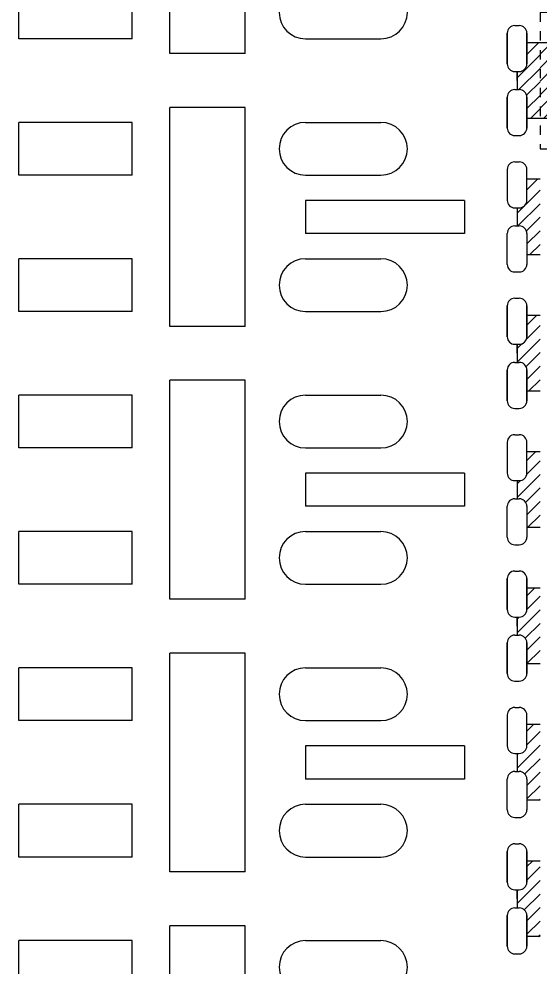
# Model space of a CAD drawing. Extents: x -1061 to -782, y -21 to 162.
# Drawn here: x -1051.12 to -1045.59, y 116.24 to 126.3 of the extents above; entities that cross this region are included whole.
import ezdxf

# ---------------------------------------------------------------- set-up
doc = ezdxf.new("R2010")
doc.units = 0
doc.header["$LTSCALE"] = 0.5
for name, pattern in [('CENTER', [2, 1.25, -0.25, 0.25, -0.25]), ('HIDDEN', [0.375, 0.25, -0.125]), ('HIDDEN2', [0.1875, 0.125, -0.0625])]:
    doc.linetypes.add(name, pattern=pattern)
for name, color, linetype in [('B', 5, 'Continuous'), ('C', 1, 'CENTER'), ('H', 4, 'HIDDEN'), ('hatch', 7, 'CENTER'), ('HATCH O-L', 7, 'HIDDEN2'), ('PACKAGE OL', 51, 'HIDDEN2')]:
    doc.layers.add(name, color=color, linetype=linetype)

# ---------------------------------------------------------------- blocks, each defined once
blk = doc.blocks.new('DFN1006-2L VER BAR')
at = {"layer": 'hatch'}
h = blk.add_hatch(dxfattribs=at)
h.set_pattern_fill('ANSI31', color=256, scale=0.02)
h.set_pattern_definition([(45, (1371.827285418227, -129.6405263820888), (-0.0449012806053458, 0.0449012806053458), [])])
h.paths.add_polyline_path([(2.454799999999636, 0.5297999999999093), (2.36739999999969, 0.529800000000023), (2.36739999999969, 0.3889926348239214, -0.41421356237531), (2.317399999999111, 0.3389926348237395), (2.302399999999636, 0.3389926348238532), (2.302399999999636, 0.2189926348241897), (2.317399999999508, 0.2189926348241897, -0.4142135623730951), (2.367399999999463, 0.1689926348242352), (2.367399999999463, 0.0281824850890189), (2.454799999999636, 0.0281824850890189)])
h.paths.add_polyline_path([(2.454799999999636, -0.375), (2.367399999999634, -0.3749999999998863), (2.367399999999463, -0.5158073651759878, -0.4142135623727699), (2.317399999999508, -0.5658073651759424), (2.302399999999636, -0.5658073651759424), (2.302399999999636, -0.6858073651758332), (2.317399999999508, -0.6858073651758332, -0.4142135623727699), (2.367399999999463, -0.7358073651757877), (2.367399999999634, -0.876617514911004), (2.454799999999636, -0.8766175149108903)])
h.paths.add_polyline_path([(2.454799999999636, -1.279800000000022), (2.367399999999463, -1.279800000000022), (2.367399999999463, -1.420607365175897, -0.4142135623730951), (2.317399999999508, -1.470607365175851), (2.302399999999636, -1.470607365175851), (2.302399999999693, -1.590607365175628), (2.317399999999111, -1.590607365175515, -0.4142135623753097), (2.36739999999969, -1.640607365175696), (2.36739999999969, -1.781417514910913), (2.454799999999636, -1.781417514910913)])
at = {"layer": 'B'}
for p, q in [((2.287399999999536, 0.6439926348239169), (2.317399999999736, 0.6439926348239169)), ((2.237399999999581, 0.5939926348239624), (2.237399999999581, 0.3889926348239214)), ((2.36739999999969, 0.5939926348239624), (2.36739999999969, 0.3889926348239214)), ((2.287399999999536, 0.3389926348239669), (2.317399999999508, 0.3389926348237395)), ((2.302399999999636, 0.2789926348239078), (2.302399999999636, 0.3389926348239669)), ((2.287399999999536, 0.2189926348241897), (2.317399999999508, 0.2189926348241897)), ((2.237399999999581, 0.1689926348242352), (2.237399999999581, -0.0360073651760331)), ((2.367399999999463, 0.1689926348242352), (2.367399999999463, -0.0360073651760331)), ((0, -1.35161751491114), (0, 0.1000000000001364)), ((0.5, 0.1000000000001364), (0, 0.0999999999999091)), ((0.5, -1.351617514910799), (0.5, 0.1000000000002501)), ((-0.25, 0.0015926348220319), (-1.000000000000003, 0.0015926348220319)), ((-1, -0.3484073651777635), (-1, 0.0015926348221456)), ((-0.25, -0.3484073651777635), (-0.25, 0.0015926348220319)), ((0.8999999999999772, 0.0015926348222592), (1.399999999999977, 0.0015926348221456)), ((2.287399999999536, -0.0860073651759876), (2.317399999999508, -0.0860073651759876)), ((2.237399999999581, -0.3108073651759469), (2.237399999999581, -0.5158073651759878)), ((2.287399999999536, -0.260807365176106), (2.317399999999736, -0.2608073651759923)), ((2.367399999999463, -0.5158073651759878), (2.36739999999969, -0.3108073651759469)), ((-0.25, -0.3484073651777635), (-1.000000000000003, -0.3484073651776498)), ((0.8999999999999772, -0.3484073651776498), (1.399999999999977, -0.3484073651776498)), ((1.954800000000716, -0.5158073651763289), (0.8999999999999772, -0.5158073651759878)), ((0.8999999999999772, -0.5158073651759878), (0.8999999999999772, -0.7358073651757877)), ((1.95480000000083, -0.5158073651759878), (1.954800000000773, -0.7358073651757877)), ((2.287399999999536, -0.5658073651759424), (2.317399999999508, -0.5658073651759424)), ((2.287399999999536, -0.6858073651758332), (2.317399999999508, -0.6858073651758332)), ((1.954800000000716, -0.7358073651760151), (0.8999999999999772, -0.7358073651757877)), ((2.237399999999581, -0.9408073651758286), (2.237399999999581, -0.7358073651757877)), ((2.367399999999463, -0.7358073651757877), (2.36739999999969, -0.9408073651758286)), ((-1, -1.253207365178013), (-1, -0.903207365177991)), ((-0.25, -0.903207365177991), (-1, -0.9032073651778773)), ((-0.25, -1.2532073651779), (-0.25, -0.903207365177991)), ((0.8999999999999772, -0.903207365177991), (1.399999999999977, -0.903207365177991)), ((2.287399999999536, -0.9908073651756694), (2.317399999999736, -0.990807365175783)), ((2.287399999999536, -1.165607365175787), (2.317399999999508, -1.165607365175787)), ((-0.25, -1.2532073651779), (-1, -1.253207365177786)), ((0.8999999999999772, -1.2532073651779), (1.399999999999977, -1.2532073651779)), ((2.237399999999581, -1.420607365175897), (2.237399999999581, -1.215607365175742)), ((2.367399999999463, -1.420607365175897), (2.367399999999463, -1.215607365175742)), ((0.5, -1.351617514910913), (0, -1.351617514911026)), ((2.287399999999536, -1.470607365175851), (2.317399999999508, -1.470607365175851)), ((2.287399999999536, -1.590607365175742), (2.317399999999508, -1.590607365175515)), ((2.237399999999581, -1.845607365175737), (2.237399999999581, -1.640607365175696)), ((2.36739999999969, -1.845607365175737), (2.36739999999969, -1.640607365175696)), ((2.287399999999536, -1.895607365175692), (2.317399999999736, -1.895607365175692))]:
    blk.add_line(p, q, dxfattribs=at)
for centre, radius, start, end in [((2.287399999999536, 0.5939926348239624), 0.0499999999999545, 90, 180), ((2.317399999999736, 0.5939926348239624), 0.0499999999999545, 0, 90), ((2.317399999999736, 0.5939926348239624), 0.0499999999999545, 0, 90), ((2.287399999999536, 0.3889926348239214), 0.0499999999999545, 180, 269.9999999995621), ((2.317399999999508, 0.3889926348239214), 0.0500000000001819, 269.9999999995621, 0), ((2.287399999999536, 0.1689926348242352), 0.0499999999999545, 90, 180), ((2.317399999999508, 0.1689926348242352), 0.0499999999999545, 0, 90), ((0.8999999999999772, -0.1734073651776953), 0.175, 90, 270), ((1.399999999999977, -0.1734073651776953), 0.175, 270, 90), ((2.287399999999536, -0.0360073651760331), 0.0499999999999545, 180, 270), ((2.317399999999508, -0.0360073651760331), 0.0499999999999545, 270, 0), ((2.287399999999536, -0.3108073651760606), 0.0499999999999545, 90.00000000021373, 180), ((2.317399999999736, -0.3108073651759469), 0.0499999999999545, 0, 90.00000000021373), ((2.287399999999536, -0.5158073651759878), 0.0499999999999545, 180, 270), ((2.317399999999508, -0.5158073651759878), 0.0499999999999545, 270, 0), ((2.287399999999536, -0.7358073651757877), 0.0499999999999545, 90, 180), ((2.317399999999508, -0.7358073651757877), 0.0499999999999545, 0, 90), ((0.8999999999999772, -1.078207365177945), 0.175, 90, 270), ((1.399999999999977, -1.078207365177945), 0.175, 270, 90), ((2.287399999999536, -0.940807365175715), 0.0499999999999545, 180, 269.9999999997863), ((2.317399999999736, -0.9408073651758286), 0.0499999999999545, 269.9999999997863, 0), ((2.287399999999536, -1.215607365175742), 0.0499999999999545, 90, 180), ((2.317399999999508, -1.215607365175742), 0.0499999999999545, 0, 90), ((2.287399999999536, -1.420607365175897), 0.0499999999999545, 180, 270), ((2.317399999999508, -1.420607365175897), 0.0499999999999545, 270, 0), ((2.287399999999536, -1.640607365175696), 0.0499999999999545, 90.00000000043764, 180), ((2.317399999999508, -1.640607365175696), 0.0500000000001819, 0, 90.00000000043764), ((2.287399999999536, -1.845607365175737), 0.0499999999999545, 180, 270), ((2.317399999999736, -1.845607365175737), 0.0499999999999545, 270, 0), ((2.317399999999736, -1.845607365175737), 0.0499999999999545, 270, 0)]:
    blk.add_arc(centre, radius, start, end, dxfattribs=at)
at = {"layer": 'H'}
for p, q in [((2.454799999999579, 0.5297999999999093), (2.36739999999969, 0.529800000000023)), ((2.302399999999636, 0.3389926348238532), (2.302399999999636, 0.2189926348239624)), ((2.454799999999579, 0.0281824850890189), (2.367399999999463, 0.0281824850890189)), ((2.454799999999579, -0.375), (2.36739999999969, -0.3749999999998863)), ((2.302399999999636, -0.5658073651758287), (2.302399999999636, -0.6858073651758332)), ((2.454799999999579, -0.8766175149108903), (2.36739999999969, -0.876617514911004)), ((2.454799999999579, -1.279800000000022), (2.367399999999463, -1.279800000000022)), ((2.302399999999636, -1.470607365175965), (2.302399999999693, -1.590607365175515)), ((2.454799999999579, -1.781417514910913), (2.36739999999969, -1.781417514910913))]:
    blk.add_line(p, q, dxfattribs=at)
blk = doc.blocks.new('2 R- SIDE CROSS REF')
at = {"layer": 'hatch'}
h = blk.add_hatch(dxfattribs=at)
h.set_pattern_fill('ANSI31', color=256, scale=0.02)
h.set_pattern_definition([(45, (581.5362699935833, -36.89850034311576), (-0.0449012806053458, 0.0449012806053458), [])])
h.paths.add_polyline_path([(-0.4523999999999866, 0.4524000000001252), (-0.4523999999999831, 0.3650000000001228), (-0.4250000000001144, 0.3650000000001228, -0.414213562373465), (-0.3750000000000746, 0.3150000000001683), (-0.3749999999999467, 0.3039999999999736, -0.4142135623731898), (-0.4249999999999226, 0.2540000000000191), (-0.4489999999999626, 0.2540000000000191), (-0.4490000000001225, 0.1100000000000136, -0.4142135623730013), (-0.4990000000001018, 0.0600000000000591), (-0.5150000000000042, 0.0600000000000591, -0.4142135623731152), (-0.56499999999998, 0.1100000000000136), (-0.5649999999999729, 0.2508073651761151), (-0.6523999999999042, 0.2508073651760014), (-0.6523999999999007, -0.2508101497348889), (-0.5649999999999303, -0.2508101497348889), (-0.5649999999999232, -0.1099999999997863, -0.4142135623730855), (-0.5149999999999438, -0.0599999999998318), (-0.499000000000077, -0.0599999999998318, -0.4142135623731953), (-0.4490000000001011, -0.1099999999997863), (-0.4490000000001296, -0.2539999999999054), (-0.4249999999998551, -0.2539999999997917, -0.4142135623730009), (-0.3749999999998756, -0.3039999999997462), (-0.374999999999897, -0.3150000000000546, -0.4142135623712178), (-0.4249999999996668, -0.3649999999998954), (-0.4523999999999973, -0.3650000000000091), (-0.4523999999999973, -0.4523999999998978), (0.6524000000001138, -0.4524000000000115), (0.6524000000001138, 0.4524000000001252)])
h.paths.add_polyline_path([(-0.2149999999999572, 0.2400000000000091), (-0.2149999999999608, -0.2399999999998954), (-0.4350000000000059, -0.2399999999998954), (-0.4349999999999988, 0.2400000000001228)], flags=16)
h.paths.add_polyline_path([(0.214999999999872, 0.2400000000000091), (0.4349999999998886, 0.2400000000000091), (0.4349999999998886, -0.1197493718552778), (0.3149999999998627, -0.2397493718552823), (0.214999999999872, -0.2397493718551686)], flags=16)
h.paths.add_polyline_path([(0.4249999999998906, 0.3650000000000091), (0.5149999999999367, 0.3649999999998954, -0.4142135623731052), (0.5649999999999161, 0.3149999999999409), (0.5650000000000653, 0.1100000000001273, -0.4142135623753842), (0.5149999999997306, 0.0600000000000591), (0.4989999999996755, 0.0600000000000591, -0.4142135623709201), (0.4490000000000514, 0.1100000000000136), (0.4489999999999626, 0.2540000000000191), (0.4249999999995886, 0.2540000000001328, -0.4142135623716134), (0.3749999999998543, 0.3040000000000873), (0.3749999999998543, 0.3150000000000546, -0.4142135623733699)], flags=16)
h.paths.add_polyline_path([(0.498999999999878, -0.0599999999998318), (0.5150000000000788, -0.0599999999998318, -0.4142135623730951), (0.5650000000000582, -0.1099999999997863), (0.5650000000000582, -0.3149999999999409, -0.4142135623731004), (0.5150000000000788, -0.3649999999998954), (0.4524000000000683, -0.3650000000000091), (0.4250000000000185, -0.3649999999998954, -0.4142135623730951), (0.3750000000000391, -0.3149999999999409), (0.3750000000000462, -0.3040000000000873, -0.4142135623771631), (0.4250000000007362, -0.2540000000001328), (0.448999999999959, -0.2540000000004738), (0.4489999999999022, -0.1099999999997863, -0.4142135623730942)], flags=16)
at = {"layer": 'B'}
for p, q in [((-0.5649999999999836, 0.1100000000000136), (-0.5649999999999693, 0.3150000000000546)), ((-0.565000000000218, 0.3149999999992588), (-0.5649999999999693, 0.3008073651761833)), ((-0.515000000000164, 0.3650000000000091), (-0.4250000000001038, 0.3650000000001228)), ((-0.375000000000071, 0.3150000000001683), (-0.375000000000071, 0.3039999999999736)), ((-0.2750000000000909, 0.3150000000000546), (-0.2750000000000874, 0.3039999999999736)), ((-0.2250000000000938, 0.3650000000000091), (0.2249999999998877, 0.3650000000000091)), ((0.274999999999892, 0.3150000000000546), (0.274999999999892, 0.304000000000201)), ((0.3749999999998579, 0.3150000000000546), (0.3749999999998614, 0.3040000000000873)), ((0.424999999999919, 0.3650000000001228), (0.5149999999999793, 0.3650000000000091)), ((0.5650000000000617, 0.1100000000000136), (0.5650000000000688, 0.3149999999999409)), ((-0.4489999999999626, 0.2540000000000191), (-0.4490000000000088, 0.1100000000000136)), ((-0.448999999999959, 0.2540000000000191), (-0.4249999999999368, 0.2540000000000191)), ((-0.2249999999999481, 0.2540000000001328), (0.0090000000000714, 0.2540000000001328)), ((0.2219999999998379, 0.2540000000001328), (0.2249999999998877, 0.2540000000001328)), ((0.4249999999998551, 0.2540000000001328), (0.4489999999999626, 0.2540000000000191)), ((0.4489999999999626, 0.2540000000000191), (0.4490000000000088, 0.1100000000000136)), ((0.0590000000000828, 0.2040000000001783), (0.0590000000000792, -0.2040000000001783)), ((0.1720000000000006, 0.2040000000001783), (0.171999999999997, -0.2040000000000646)), ((-0.4990000000001232, 0.0600000000000591), (-0.5149999999998727, 0.0600000000000591)), ((-0.4999999999999574, 0.0600000000000591), (-0.4999999999999716, 0.0600000000000591)), ((0.4990000000000521, 0.0600000000001728), (0.5150000000001711, 0.0600000000000591)), ((0.5000000000000427, 0.0600000000000591), (0.500000000000057, 0.0600000000000591)), ((-0.4990000000001018, -0.0599999999998318), (-0.5149999999999224, -0.0599999999998318)), ((-0.4999999999999574, -0.0599999999998318), (-0.4999999999998579, -0.0599999999998318)), ((0.4989999999999029, -0.0599999999998318), (0.5150000000000575, -0.0599999999998318)), ((0.5000000000000427, -0.0599999999998318), (0.4999999999999432, -0.0599999999998318)), ((-0.5649999999999338, -0.3149999999999409), (-0.5649999999999267, -0.1099999999997863)), ((-0.4490000000000798, -0.1099999999997863), (-0.4490000000001296, -0.2540133204232688)), ((0.448999999999959, -0.1099999999997863), (0.448999999999959, -0.2540000000004738)), ((0.5650000000000617, -0.3149999999999409), (0.5650000000000617, -0.1099999999997863)), ((-0.4249999999998515, -0.2539999999999054), (-0.4490000000001296, -0.2539999999999054)), ((-0.3749999999999041, -0.3039999999997462), (-0.3749999999999005, -0.3149999999999409)), ((-0.2749999999999346, -0.3039999999996326), (-0.2749999999999346, -0.3149999999999409)), ((0.0090000000000572, -0.2540000000001328), (-0.2249999999998842, -0.2540000000000191)), ((0.22199999999998, -0.2540000000000191), (0.2250000000001364, -0.2540000000004738)), ((0.2750000000000803, -0.3040000000004284), (0.2750000000000767, -0.3149999999999409)), ((0.3750000000000426, -0.3040000000000873), (0.3750000000000426, -0.3149999999999409)), ((0.4250000000000683, -0.2540000000001328), (0.448999999999959, -0.2540000000004738)), ((-0.5149999999999367, -0.3650000000000091), (-0.4523999999999973, -0.3650000000000091)), ((-0.4249999999998267, -0.3649999999998954), (-0.4523999999999973, -0.3650000000000091)), ((-0.2249999999999375, -0.3650000000000091), (0.2250000000000725, -0.3650000000000091)), ((0.4250000000000398, -0.3650000000000091), (0.4524000000000683, -0.3650000000000091)), ((0.4524000000000683, -0.3650000000000091), (0.5150000000000575, -0.3650000000000091))]:
    blk.add_line(p, q, dxfattribs=at)
for centre, radius, start, end in [((-0.5150000000001285, 0.3150000000000546), 0.05, 90.00000000003662, 180), ((-0.4250000000000754, 0.3150000000001683), 0.05, 0, 90.00000000003662), ((-0.2250000000000938, 0.3150000000000546), 0.05, 90, 180), ((0.2249999999998877, 0.3150000000000546), 0.05, 0, 90), ((0.4249999999998551, 0.3150000000000546), 0.05, 89.99999999992671, 180.000000000013), ((0.5149999999999153, 0.3149999999999409), 0.05, 0, 89.99999999992671), ((-0.4249999999999475, 0.3039999999999736), 0.05, 270.0000000000236, 0), ((-0.2249999999999588, 0.3039999999999736), 0.05, 180, 269.9999999999764), ((0.0090000000000821, 0.2040000000001783), 0.05, 0, 90.00000000001282), ((0.2219999999998379, 0.2040000000001783), 0.05, 90, 180), ((0.2249999999998877, 0.304000000000201), 0.05, 270, 0), ((0.4249999999998551, 0.3040000000000873), 0.05, 179.999999999987, 270.0000000000733), ((-0.5149999999999793, 0.1100000000000136), 0.05, 180, 270.0000000001241), ((-0.4990000000001232, 0.1100000000000136), 0.05, 270, 0), ((0.4990000000000521, 0.1100000000000136), 0.05, 180, 270), ((0.5150000000000646, 0.1100000000000136), 0.05, 270.0000000001241, 0), ((-0.5149999999999224, -0.1099999999997863), 0.05, 90, 180), ((-0.4990000000001018, -0.1099999999997863), 0.05, 0, 89.99999999986973), ((0.4989999999999029, -0.1099999999997863), 0.05, 90.00000000013027, 180), ((0.5150000000000575, -0.1099999999997863), 0.05, 0, 90), ((0.0090000000000785, -0.2040000000001783), 0.05, 269.9999999999743, 0), ((0.2220000000000013, -0.2040000000000646), 0.0500000000000002, 180, 270), ((-0.4249999999998764, -0.3039999999997462), 0.05, 0, 90), ((-0.224999999999909, -0.3039999999996326), 0.05, 90, 180), ((0.2250000000000796, -0.3040000000004284), 0.05, 0, 90), ((0.4250000000000469, -0.3040000000000873), 0.05, 90, 180), ((-0.5149999999999367, -0.3149999999999409), 0.05, 180, 270), ((-0.4249999999998977, -0.3149999999999409), 0.05, 270.0000000000843, 0), ((-0.2249999999999375, -0.3149999999999409), 0.05, 180.000000000013, 270), ((0.2250000000000796, -0.3149999999999409), 0.0500000000000001, 270, 5.21102e-11), ((0.4250000000000398, -0.3149999999999409), 0.05, 180, 270), ((0.5150000000000575, -0.3149999999999409), 0.05, 270, 0)]:
    blk.add_arc(centre, radius, start, end, dxfattribs=at)
at = {"layer": 'C'}
for p, q in [((2.84e-14, 0.3801829742288873), (2.84e-14, -0.3801829742287737)), ((-0.5476478722188319, 0), (0.5476478722188887, 0))]:
    blk.add_line(p, q, dxfattribs=at)
at = {"layer": 'H', "color": 6}
for p, q in [((-0.4523999999999831, 0.3650000000001228), (-0.4523999999999866, 0.4524000000001252)), ((-0.5649999999999764, 0.2508073651761151), (-0.6523999999999149, 0.2508073651760014)), ((-0.5649999999999338, -0.2508101497348889), (-0.6523999999999007, -0.2508101497348889)), ((-0.4523999999999973, -0.4523999999998978), (-0.4523999999999973, -0.3650000000000091))]:
    blk.add_line(p, q, dxfattribs=at)
at = {"layer": 'H'}
for points in [[(-0.2149999999999608, -0.2399999999998954), (-0.2149999999999572, 0.2400000000000091), (-0.4349999999999988, 0.2400000000001228), (-0.4350000000000059, -0.2399999999998954)], [(0.3149999999998627, -0.2397493718552823), (0.4349999999998886, -0.1197493718552778), (0.4349999999998886, 0.2400000000000091), (0.214999999999872, 0.2400000000000091), (0.214999999999872, -0.2397493718551686)]]:
    blk.add_lwpolyline(points, close=True, dxfattribs=at)
at = {"layer": 'HATCH O-L'}
blk.add_lwpolyline([(-0.6523999999999042, 0.4524000000002389), (-0.6523999999999007, -0.4523999999998978), (0.6524000000001138, -0.4524000000000115), (0.6524000000001138, 0.4524000000001252), (-0.6523999999999007, 0.4524000000001252)], dxfattribs=at)
at = {"layer": 'PACKAGE OL'}
blk.add_lwpolyline([(0.500000000000071, -0.2999999999999545), (0.5000000000000285, 0.3000000000000682), (-0.499999999999929, 0.3000000000000682), (-0.499999999999929, -0.2999999999999545)], close=True, dxfattribs=at)

msp = doc.modelspace()

# ---------------------------------------------------------------- block references
at = {"xscale": 1.6, "yscale": 1.6, "zscale": 1.6}
for p in [(-1049.515514785952, 128.0941702249595), (-1049.515514785952, 125.1988102249595), (-1049.515514785952, 122.3034502249593), (-1049.515514785952, 119.4080902249591), (-1049.515514785952, 116.5127302249586)]:
    msp.add_blockref('DFN1006-2L VER BAR', p, dxfattribs=at)
at = {"layer": 'hatch', "xscale": 1.6, "yscale": 1.6, "zscale": 1.6}
msp.add_blockref('2 R- SIDE CROSS REF', (-1044.543994785953, 125.6451984406785), dxfattribs=at)

doc.saveas('drawing.dxf')
